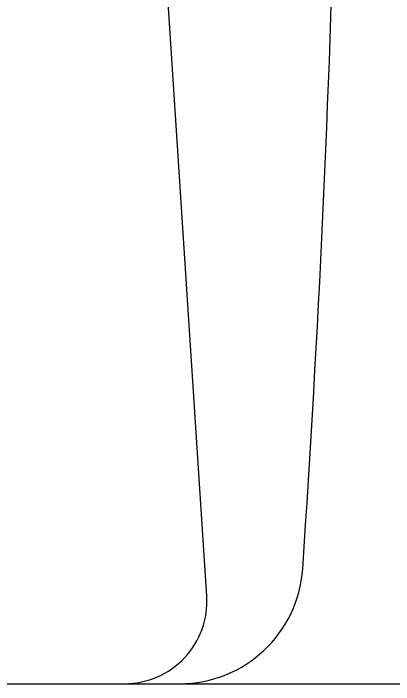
# Model space of a CAD drawing. Header units: millimetres. Extents: x -223175 to 287756, y -120611 to 352956.
# Drawn here: x 135905.7 to 135952, y 266311.6 to 266393.3 of the extents above; entities that cross this region are included whole.
import ezdxf

# ---------------------------------------------------------------- set-up
doc = ezdxf.new("R2010")
doc.units = ezdxf.units.MM
doc.header["$LTSCALE"] = 50
for name, color, linetype in [('F-BATH', 6, 'Continuous'), ('I-F-HAT', 8, 'Continuous'), ('I-SOLID(제외영역)', 253, 'Continuous'), ('XREF 평면도$0$F_HAT', 8, 'Continuous')]:
    doc.layers.add(name, color=color, linetype=linetype)

# ---------------------------------------------------------------- blocks, each defined once
blk = doc.blocks.new('C647900U')
at = {"layer": 'F-BATH'}
for p, q in [((181.036, 0), (-181.036, 0)), ((-175.074, -152.195), (-184.305, -10.651))]:
    blk.add_line(p, q, dxfattribs=at)
for centre, radius, start, end in [((-181.036, -15), 15, 90, 176.10566), ((-174.327, -10), 10, 90, 183.7314), ((1799.381, -149.815), 2000, 176.105664, 178.574466)]:
    blk.add_arc(centre, radius, start, end, dxfattribs=at)

msp = doc.modelspace()

# ---------------------------------------------------------------- hatches: boundary and pattern name
at = {"layer": 'I-F-HAT'}
h = msp.add_hatch(dxfattribs=at)
h.set_pattern_fill('NET600-600', color=252)
h.set_pattern_definition([(0, (138044.9, 266211.7), (0, 600), []), (90, (138044.9, 266211.7), (-600, 4e-14), [])])
h.paths.add_polyline_path([(133954.9138, 269001.6924), (133954.9138, 268731.6924), (133874.9138, 268731.6924), (133874.9138, 267711.6924), (133954.9138, 267711.6924), (133954.9138, 266811.6924), (135284.9138, 266811.6924), (135284.9138, 266311.6924), (138044.9138, 266311.6924), (138044.9138, 269001.6272)])
at = {"layer": 'I-SOLID(제외영역)', "ltscale": 0.5}
h = msp.add_hatch(color=253, dxfattribs=at)
h.dxf.hatch_style = 1
h.paths.add_polyline_path([(107817.9932, 312724.6809), (107817.9932, 244617.0602), (184614.5896, 244617.0602), (184614.5896, 312724.6809)])
h.paths.add_polyline_path([(143274.9138, 271631.6924), (140474.9138, 271631.6924), (140474.9138, 278831.6924), (143274.9138, 278831.6924), (143274.9138, 284356.6924), (147974.9138, 284356.6924), (147974.9138, 283111.6924), (148824.9138, 283111.6924), (148824.9138, 278581.6924), (146104.9138, 278581.6924), (146104.9138, 278331.6924), (154149.9138, 278331.6924), (154149.9138, 276381.6924), (166174.9138, 276381.6924), (166174.9138, 273881.6924), (154149.9138, 273881.6924), (154149.9138, 272131.6924), (145764.9138, 272131.6924), (145764.9138, 271881.6924), (148624.9138, 271881.6924), (148574.9138, 271756.6924), (148574.9138, 267351.6924), (147974.9138, 267351.6924), (147974.9138, 266231.6924), (145564.9138, 266231.6924), (145564.9138, 265981.6924), (143274.9138, 265981.6924), (143274.9138, 266231.6924)], flags=16)
h.paths.add_polyline_path([(132374.9138, 271631.6924), (137044.9138, 271631.6924), (137044.9138, 270991.6924), (137274.9138, 270991.6924), (137274.9138, 269231.6924), (138074.9138, 269231.6924), (138074.9138, 265981.6924), (133724.9138, 265981.6924), (133724.9138, 269031.6924), (132374.9138, 269031.6924)], flags=16)
at = {"layer": 'XREF 평면도$0$F_HAT', "ltscale": 10}
h = msp.add_hatch(dxfattribs=at)
h.set_pattern_fill('EARTH', color=256, scale=200, style=0)
h.set_pattern_definition([(0, (-162118.8, 210702.1), (1270, 1270), [1270, -1270]), (0, (-162118.8, 211178.4), (1270, 1270), [1270, -1270]), (0, (-162118.8, 211654.6), (1270, 1270), [1270, -1270]), (90, (-161960.1, 211813.4), (-1270, 1270), [1270, -1270]), (90, (-161483.8, 211813.4), (-1270, 1270), [1270, -1270]), (90, (-161007.6, 211813.4), (-1270, 1270), [1270, -1270])])
edge = h.paths.add_edge_path()
edge.add_arc((122303.7168, 296707.3663), 6000, 90, 180, ccw=False)
edge.add_line((122303.7168, 302707.3663), (165827.6734, 302707.3663))
edge.add_arc((165827.6734, 296707.3663), 6000, 7.60009137, 90, ccw=False)
edge.add_line((171774.9654, 297500.9141), (172788.1157, 290234.6073))
edge.add_line((172788.1157, 290234.6073), (178227.6237, 258587.7343))
edge.add_line((178227.6237, 258587.7343), (179127.1938, 254142.4001))
edge.add_arc((169203.4195, 252731.001), 10023.6392, 270.05453158, 8.09454977, ccw=False)
edge.add_line((169212.9595, 242707.3663), (169212.9595, 242607.3663))
edge.add_line((169212.9595, 242607.3663), (122303.7168, 242607.3663))
edge.add_line((122303.7168, 247707.3663), (122303.7168, 242707.3663))
edge.add_arc((122303.7168, 248707.3663), 6000, 180, 270, ccw=False)
edge.add_line((116303.7168, 248707.3663), (116309.7336, 266200.3281))
edge.add_arc((122288.1993, 266344.9108), 5980.2137, 125.6384541, 181.385366, ccw=False)
edge.add_line((118803.7168, 271205.0896), (118803.7168, 254450.007))
edge.add_line((118803.7168, 254450.007), (123023.5841, 250204.7065))
edge.add_line((123023.5841, 250204.7065), (171064.5974, 250204.7065))
edge.add_line((171064.5974, 250204.7065), (176114.5896, 256405.3162))
edge.add_line((176114.5896, 256405.3162), (169292.7739, 297201.4016))
edge.add_line((169292.7739, 297201.4016), (165913.8508, 300207.3663))
edge.add_line((165913.8508, 300207.3663), (123023.5841, 300226.1632))
edge.add_line((123023.5841, 300226.1632), (118808.5174, 295969.5262))
edge.add_line((118808.5174, 295969.5262), (118803.7168, 279258.2952))
edge.add_arc((122339.6839, 284163.5339), 6046.8529, 183.43849468, 234.21385338, ccw=False)
edge.add_line((116303.7168, 283800.8616), (116303.7168, 296707.3663))

# ---------------------------------------------------------------- linework, layer by layer
at = {"layer": 'F-BATH', "ltscale": 300}
msp.add_lwpolyline([(135284.9138, 266211.6924), (135284.9138, 266311.6924), (138044.9138, 266311.6924), (138044.9138, 266211.6924), (135284.9138, 266211.6924)], dxfattribs=at)

# ---------------------------------------------------------------- block references
at = {"layer": 'F-BATH', "rotation": 180}
msp.add_blockref('C647900U', (135744.9138, 266311.6924), dxfattribs=at)

doc.saveas('drawing.dxf')
